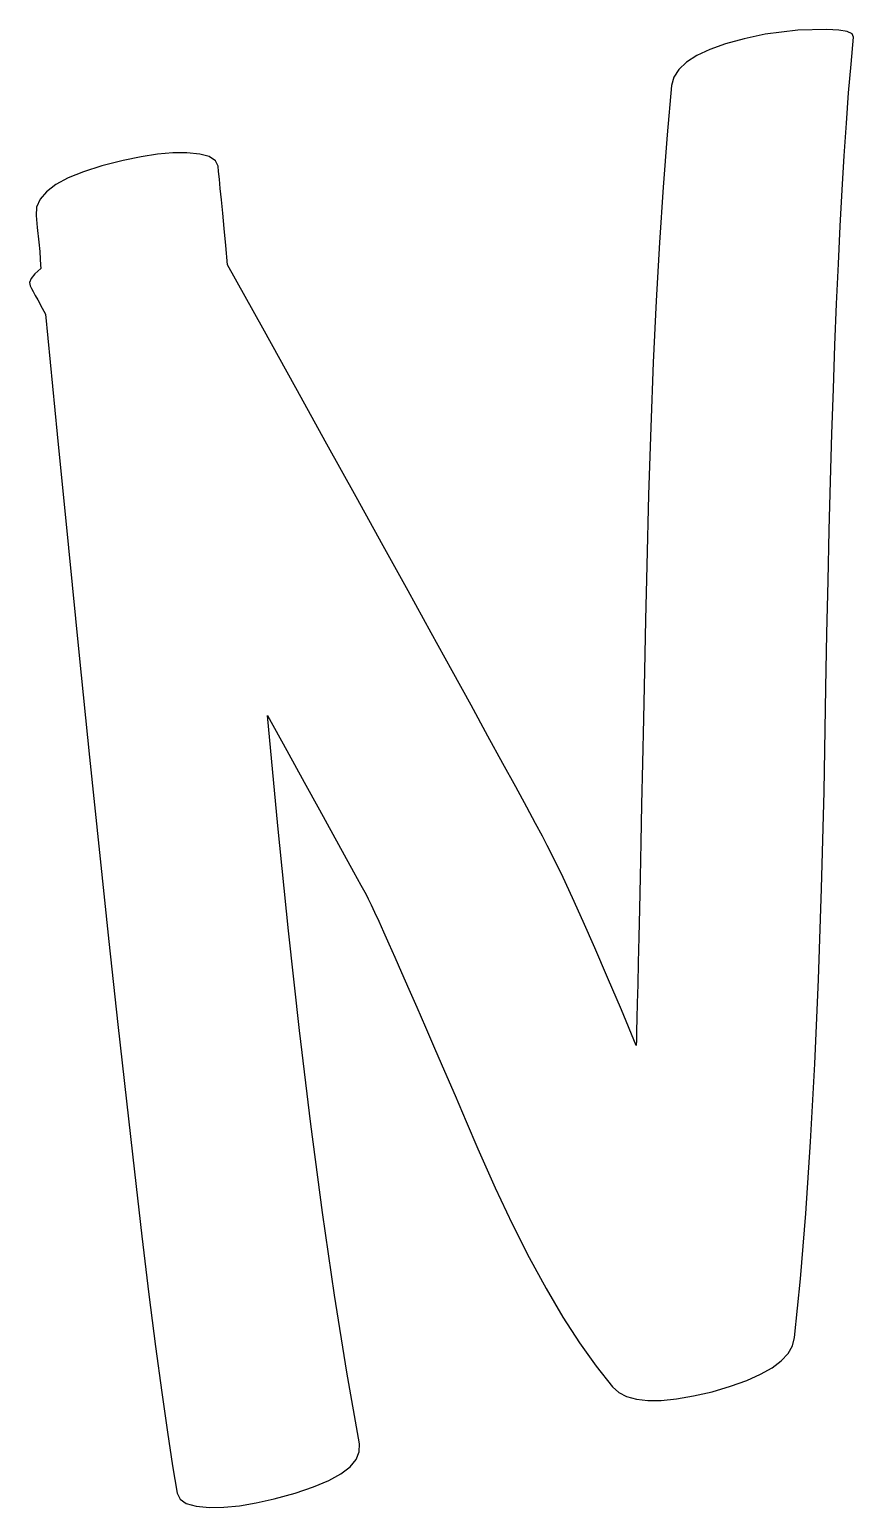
# Model space of a CAD drawing. Extents: x -0.9 to 11.1, y -1.5 to 20.2.
import ezdxf

# ---------------------------------------------------------------- set-up
doc = ezdxf.new("R2010")
doc.units = 0
doc.layers.get('0').update_dxf_attribs({"linetype": 'CONTINUOUS'})

msp = doc.modelspace()

# ---------------------------------------------------------------- linework, layer by layer
at = {"color": 0}
for p, q in [((10.309, 20.1563), (9.83333, 20.0972)), ((10.7361, 20.1667), (10.309, 20.1563)), ((10.9114, 20.1597), (10.7361, 20.1667)), ((11.0346, 20.1389), (10.9114, 20.1597)), ((11.1058, 20.1042), (11.0346, 20.1389)), ((9.25261, 19.9567), (9.02149, 19.8746)), ((9.52322, 20.0308), (9.25261, 19.9567)), ((9.83333, 20.0972), (9.52322, 20.0308)), ((11.0892, 19.6619), (11.125, 20.0556)), ((11.125, 20.0556), (11.1058, 20.1042)), ((8.82986, 19.7847), (8.67774, 19.6871)), ((9.02149, 19.8746), (8.82986, 19.7847)), ((8.56511, 19.5817), (8.49197, 19.4683)), ((8.67774, 19.6871), (8.56511, 19.5817)), ((11.0548, 19.2414), (11.0892, 19.6619)), ((8.45833, 19.3472), (8.39492, 18.6268)), ((8.49197, 19.4683), (8.45833, 19.3472)), ((11.0219, 18.7939), (11.0548, 19.2414)), ((8.39492, 18.6268), (8.33675, 17.8611)), ((10.9904, 18.3194), (11.0219, 18.7939)), ((0.430556, 18.25), (0.118869, 18.1706)), ((0.691786, 18.3039), (0.430556, 18.25)), ((0.933974, 18.3403), (0.691786, 18.3039)), ((1.15706, 18.3594), (0.933974, 18.3403)), ((1.36111, 18.3611), (1.15706, 18.3594)), ((1.55122, 18.3438), (1.36111, 18.3611)), ((1.69097, 18.3056), (1.55122, 18.3438)), ((1.78039, 18.2465), (1.69097, 18.3056)), ((1.81944, 18.1667), (1.78039, 18.2465)), ((10.9603, 17.8182), (10.9904, 18.3194)), ((-0.374186, 17.9935), (-0.55561, 17.8958)), ((-0.14936, 18.0851), (-0.374186, 17.9935)), ((0.118869, 18.1706), (-0.14936, 18.0851)), ((1.82764, 18.0864), (1.81944, 18.1667)), ((1.83849, 17.9775), (1.82764, 18.0864)), ((1.85194, 17.8399), (1.83849, 17.9775)), ((-0.693631, 17.7921), (-0.788249, 17.6824)), ((-0.55561, 17.8958), (-0.693631, 17.7921)), ((1.868, 17.6736), (1.85194, 17.8399)), ((8.33675, 17.8611), (8.28381, 17.0504)), ((10.9316, 17.29), (10.9603, 17.8182)), ((-0.839464, 17.5664), (-0.847222, 17.4444)), ((-0.788249, 17.6824), (-0.839464, 17.5664)), ((1.88667, 17.4787), (1.868, 17.6736)), ((-0.847222, 17.4444), (-0.829861, 17.2708)), ((1.90793, 17.2553), (1.88667, 17.4787)), ((-0.829861, 17.2708), (-0.805556, 17.0556)), ((1.93181, 17.0031), (1.90793, 17.2553)), ((10.9043, 16.7349), (10.9316, 17.29)), ((-0.805556, 17.0556), (-0.793457, 16.9167)), ((-0.793457, 16.9167), (-0.784776, 16.8056)), ((1.95833, 16.7222), (1.93181, 17.0031)), ((8.28381, 17.0504), (8.23611, 16.1944)), ((-0.777778, 16.6667), (-0.865506, 16.5886)), ((-0.784776, 16.8056), (-0.779568, 16.7222)), ((-0.779568, 16.7222), (-0.777778, 16.6667)), ((2.47299, 15.7939), (1.95833, 16.7222)), ((10.8784, 16.1528), (10.9043, 16.7349)), ((-0.920193, 16.5208), (-0.941894, 16.4636)), ((-0.941894, 16.4636), (-0.930556, 16.4167)), ((-0.865506, 16.5886), (-0.920193, 16.5208)), ((-0.930556, 16.4167), (-0.913249, 16.3776)), ((-0.913249, 16.3776), (-0.888943, 16.3299)), ((-0.888943, 16.3299), (-0.857693, 16.2735)), ((-0.857693, 16.2735), (-0.819444, 16.2083)), ((-0.819444, 16.2083), (-0.756999, 16.0868)), ((-0.756999, 16.0868), (-0.708333, 16)), ((8.23611, 16.1944), (8.19358, 15.2935)), ((10.8539, 15.5439), (10.8784, 16.1528)), ((-0.708333, 16), (-0.536458, 14.2432)), ((2.95806, 14.9185), (2.47299, 15.7939)), ((10.8309, 14.9081), (10.8539, 15.5439)), ((8.19358, 15.2935), (8.15625, 14.3472)), ((3.41351, 14.096), (2.95806, 14.9185)), ((10.8092, 14.2453), (10.8309, 14.9081)), ((8.15625, 14.3472), (8.12414, 13.3559)), ((-0.536458, 14.2432), (-0.371365, 12.5767)), ((3.83936, 13.3264), (3.41351, 14.096)), ((10.789, 13.5556), (10.8092, 14.2453)), ((10.7702, 12.839), (10.789, 13.5556)), ((4.23557, 12.6098), (3.83936, 13.3264)), ((8.12414, 13.3559), (8.09722, 12.3194)), ((10.7528, 12.0955), (10.7702, 12.839)), ((-0.371365, 12.5767), (-0.213108, 11.0005)), ((4.60215, 11.9462), (4.23557, 12.6098)), ((8.09722, 12.3194), (8.08029, 11.5254)), ((4.93913, 11.3355), (4.60215, 11.9462)), ((10.7368, 11.3251), (10.7528, 12.0955)), ((8.08029, 11.5254), (8.0644, 10.7787)), ((5.24653, 10.7778), (4.93913, 11.3355)), ((10.7222, 10.5278), (10.7368, 11.3251)), ((-0.213108, 11.0005), (-0.061686, 9.51481)), ((5.52425, 10.273), (5.24653, 10.7778)), ((8.0644, 10.7787), (8.04949, 10.0792)), ((10.6937, 9.01199), (10.7222, 10.5278)), ((5.77235, 9.82118), (5.52425, 10.273)), ((2.69336, 8.50608), (2.54167, 10.125)), ((2.54167, 10.125), (2.82547, 9.61003)), ((8.04949, 10.0792), (8.03554, 9.42708)), ((5.99083, 9.42231), (5.77235, 9.82118)), ((2.82547, 9.61003), (3.07981, 9.14844)), ((-0.061686, 9.51481), (0.082899, 8.11947)), ((6.17969, 9.07639), (5.99083, 9.42231)), ((8.03554, 9.42708), (8.02257, 8.82226)), ((3.07981, 9.14844), (3.30464, 8.74024)), ((6.33892, 8.78342), (6.17969, 9.07639)), ((10.6571, 7.58946), (10.6937, 9.01199)), ((3.30464, 8.74024), (3.49994, 8.38542)), ((6.46853, 8.5434), (6.33892, 8.78342)), ((8.02257, 8.82226), (8.01058, 8.26476)), ((2.84983, 6.96875), (2.69336, 8.50608)), ((6.56853, 8.35633), (6.46853, 8.5434)), ((3.49994, 8.38542), (3.66575, 8.08399)), ((6.63889, 8.22222), (6.56853, 8.35633)), ((8.01058, 8.26476), (7.99957, 7.75456)), ((0.082899, 8.11947), (0.220649, 6.81451)), ((3.66575, 8.08399), (3.80203, 7.83594)), ((6.74735, 8.00933), (6.63889, 8.22222)), ((6.87147, 7.75261), (6.74735, 8.00933)), ((3.80203, 7.83594), (3.90881, 7.64128)), ((3.90881, 7.64128), (3.98611, 7.5)), ((7.01124, 7.45204), (6.87147, 7.75261)), ((7.99957, 7.75456), (7.98958, 7.29167)), ((10.6121, 6.26025), (10.6571, 7.58946)), ((3.98611, 7.5), (4.01856, 7.43668)), ((4.01856, 7.43668), (4.06033, 7.35075)), ((7.16667, 7.10764), (7.01124, 7.45204)), ((4.06033, 7.35075), (4.11143, 7.24224)), ((4.11143, 7.24224), (4.17188, 7.11117)), ((7.98958, 7.29167), (7.98053, 6.87608)), ((3.01107, 5.51303), (2.84983, 6.96875)), ((4.17188, 7.11117), (4.24164, 6.95751)), ((4.24164, 6.95751), (4.32075, 6.78131)), ((7.33768, 6.7194), (7.16667, 7.10764)), ((0.220649, 6.81451), (0.351563, 5.59993)), ((4.32075, 6.78131), (4.40918, 6.58251)), ((7.52431, 6.28733), (7.33768, 6.7194)), ((7.98053, 6.87608), (7.97244, 6.50782)), ((4.40918, 6.58251), (4.50694, 6.36117)), ((7.97244, 6.50782), (7.96533, 6.18685)), ((4.50694, 6.36117), (4.61404, 6.11724)), ((7.72657, 5.81142), (7.52431, 6.28733)), ((4.61404, 6.11724), (4.73047, 5.85075)), ((7.96533, 6.18685), (7.95921, 5.91319)), ((10.559, 5.02436), (10.6121, 6.26025)), ((4.73047, 5.85075), (4.85622, 5.56168)), ((7.95921, 5.91319), (7.95404, 5.68685)), ((7.94444, 5.29167), (7.72657, 5.81142)), ((7.95404, 5.68685), (7.94987, 5.50782)), ((0.351563, 5.59993), (0.475694, 4.47575)), ((3.17708, 4.13889), (3.01107, 5.51303)), ((4.85622, 5.56168), (4.99132, 5.25006)), ((7.94987, 5.50782), (7.94667, 5.37608)), ((4.99132, 5.25006), (5.13574, 4.91585)), ((7.94667, 5.37608), (7.94444, 5.29167)), ((10.4976, 3.88178), (10.559, 5.02436)), ((5.13574, 4.91585), (5.2895, 4.55908)), ((5.2895, 4.55908), (5.45258, 4.17974)), ((0.475694, 4.47575), (0.592936, 3.44194)), ((3.34787, 2.84636), (3.17708, 4.13889)), ((5.45258, 4.17974), (5.625, 3.77778)), ((5.625, 3.77778), (5.87761, 3.20985)), ((10.4279, 2.83251), (10.4976, 3.88178)), ((0.592936, 3.44194), (0.703342, 2.49854)), ((5.87761, 3.20985), (6.12847, 2.67969)), ((3.52344, 1.63542), (3.34787, 2.84636)), ((10.35, 1.87657), (10.4279, 2.83251)), ((6.12847, 2.67969), (6.37761, 2.18728)), ((0.703342, 2.49854), (0.806912, 1.64551)), ((6.37761, 2.18728), (6.625, 1.73264)), ((6.625, 1.73264), (6.87067, 1.31581)), ((10.2639, 1.01389), (10.35, 1.87657)), ((0.806912, 1.64551), (0.903646, 0.882867)), ((3.70378, 0.506076), (3.52344, 1.63542)), ((6.87067, 1.31581), (7.11458, 0.936686)), ((0.903646, 0.882867), (0.993544, 0.210612)), ((7.11458, 0.936686), (7.35678, 0.595324)), ((10.1675, 0.782172), (10.2328, 0.895236)), ((10.2328, 0.895236), (10.2639, 1.01389)), ((9.93397, 0.572971), (10.0679, 0.67475)), ((10.0679, 0.67475), (10.1675, 0.782172)), ((3.88889, -0.541667), (3.70378, 0.506076)), ((7.35678, 0.595324), (7.59722, 0.291667)), ((9.56332, 0.386339), (9.76579, 0.476833)), ((9.76579, 0.476833), (9.93397, 0.572971)), ((7.59722, 0.291667), (7.68685, 0.211643)), ((8.7806, 0.15956), (9.05556, 0.222222)), ((9.05556, 0.222222), (9.32656, 0.301486)), ((9.32656, 0.301486), (9.56332, 0.386339)), ((0.993544, 0.210612), (1.07661, -0.371257)), ((7.68685, 0.211643), (7.80296, 0.151964)), ((7.80296, 0.151964), (7.94553, 0.112684)), ((7.94553, 0.112684), (8.11458, 0.093804)), ((8.11458, 0.093804), (8.31011, 0.095323)), ((8.31011, 0.095323), (8.53212, 0.117242)), ((8.53212, 0.117242), (8.7806, 0.15956)), ((1.07661, -0.371257), (1.15283, -0.862739)), ((3.88758, -0.657553), (3.88889, -0.541667)), ((1.15283, -0.862739), (1.22222, -1.26389)), ((3.75217, -0.876303), (3.84201, -0.769097)), ((3.84201, -0.769097), (3.88758, -0.657553)), ((3.21701, -1.17188), (3.43967, -1.07769)), ((3.43967, -1.07769), (3.61806, -0.979167)), ((3.61806, -0.979167), (3.75217, -0.876303)), ((1.22222, -1.26389), (1.2621, -1.34977)), ((2.63889, -1.34722), (2.95008, -1.26172)), ((2.95008, -1.26172), (3.21701, -1.17188)), ((1.2621, -1.34977), (1.35417, -1.41314)), ((1.35417, -1.41314), (1.49826, -1.45394)), ((1.49826, -1.45394), (1.69444, -1.47222)), ((1.69444, -1.47222), (1.90446, -1.46963)), ((1.90446, -1.46963), (2.13189, -1.44792)), ((2.13189, -1.44792), (2.37668, -1.40713)), ((2.37668, -1.40713), (2.63889, -1.34722))]:
    msp.add_line(p, q, dxfattribs=at)

doc.saveas('drawing.dxf')
